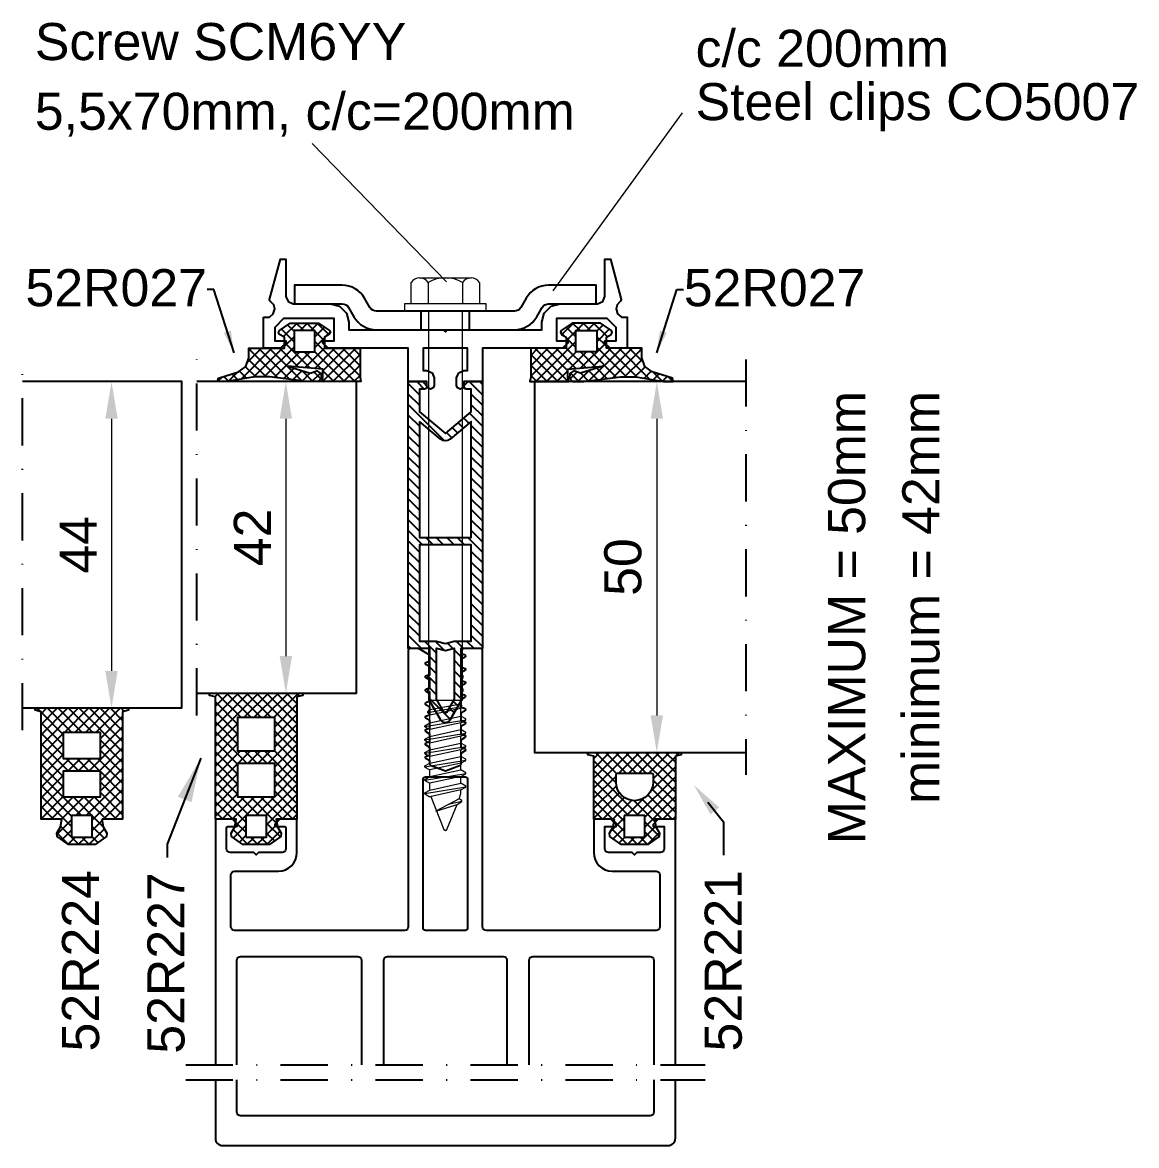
# Model space of a CAD drawing. Header units: millimetres. Extents: x 22319 to 27873, y 35287 to 39437.
# Drawn here: x 26859.7 to 27009.8, y 38653.1 to 38804.5 of the extents above; entities that cross this region are included whole.
import ezdxf

# ---------------------------------------------------------------- set-up
doc = ezdxf.new("R2010")
doc.units = ezdxf.units.MM
doc.header["$LTSCALE"] = 0.5
doc.linetypes.add('AM_DIN_F_W050', pattern=[6.25, 4.75, -1.5])
doc.linetypes.add('DASHDOT', pattern=[25.4, 12.7, -6.35, 0, -6.35])
for name, color, linetype in [('1', 1, 'Continuous'), ('6', 6, 'Continuous'), ('FYLLD', 6, 'Continuous'), ('LIST', 2, 'Continuous'), ('MATT', 1, 'Continuous')]:
    doc.layers.add(name, color=color, linetype=linetype)
for name, color, linetype, lineweight in [('AM_3', 6, 'AM_DIN_F_W050', 25), ('AM_5', 3, 'Continuous', 18), ('AM_6', 2, 'Continuous', 20), ('AM_7', 4, 'DASHDOT', 25), ('S_ACCESSORY', 7, 'Continuous', 9)]:
    doc.layers.add(name, color=color, linetype=linetype, lineweight=lineweight)
doc.styles.add('Border', font='ARIAL.TTF')
doc.styles.add('ROMANS', font='simplex.shx')
doc.styles.get("Standard").update_dxf_attribs({"font": 'ARIAL.TTF'})
doc.dimstyles.new('MASKIN_1-1', dxfattribs={"dimtxt": 2.5, "dimasz": 3, "dimexe": 1.5, "dimexo": 1.5, "dimgap": 1, "dimtad": 1, "dimrnd": 0.1, "dimzin": 12, "dimdsep": 46, "dimtxsty": 'ROMANS', "dimcen": -5, "dimclrd": 6, "dimclre": 6, "dimclrt": 256, "dimadec": 0, "dimazin": 0, "dimtfac": 1, "dimtmove": 2, "dimatfit": 3, "dimfxl": 0, "dimtolj": 1, "dimtzin": 12, "dimarcsym": 0})
doc.dimstyles.new('MASKIN_1-2', dxfattribs={"dimscale": 2, "dimtxt": 2.5, "dimasz": 3, "dimexe": 1.5, "dimexo": 1.5, "dimgap": 1, "dimtad": 1, "dimrnd": 0.1, "dimzin": 12, "dimdsep": 46, "dimtxsty": 'ROMANS', "dimcen": -5, "dimclrd": 6, "dimclre": 6, "dimclrt": 256, "dimadec": 0, "dimazin": 0, "dimtfac": 1, "dimtmove": 2, "dimatfit": 3, "dimfxl": 0, "dimtolj": 1, "dimtzin": 12, "dimarcsym": 0})
doc.dimstyles.new('SBS_DIN$0', dxfattribs={"dimscale": 2, "dimtxt": 2.5, "dimasz": 2.5, "dimexe": 1, "dimexo": 1, "dimgap": 1, "dimtad": 1, "dimrnd": 0.5, "dimdsep": 46, "dimtxsty": 'Standard', "dimcen": 0, "dimclrd": 256, "dimclre": 256, "dimclrt": 2, "dimadec": 0, "dimazin": 2, "dimtp": 0.1, "dimtm": 0.1, "dimtfac": 0.71, "dimtofl": 0, "dimtmove": 0, "dimatfit": 3, "dimfxl": 0, "dimlwd": -1, "dimlwe": -1, "dimarcsym": 0})

# ---------------------------------------------------------------- blocks, each defined once
blk = doc.blocks.new('*D336')
at = {"layer": 'AM_5'}
blk.add_line((26945.16189284248, 38751.10107471207), (26945.16189284248, 38711.10107471207), dxfattribs=at)
for points in [[(26944.32855950915, 38751.10107471207), (26945.99522617582, 38751.10107471207), (26945.16189284248, 38756.10107471207)], [(26944.32855950915, 38711.10107471207), (26945.99522617582, 38711.10107471207), (26945.16189284248, 38706.10107471207)]]:
    blk.add_solid(points, dxfattribs=at)
at = {"layer": 'Defpoints', "color": 0}
for p in [(26945.16189284248, 38756.10107471207), (26945.16189284248, 38706.10107471207), (26945.16189284248, 38706.10107471207)]:
    blk.add_point(p, dxfattribs=at)
at = {"layer": 'AM_5', "color": 2, "insert": (26940.60902790387, 38731.10107471208), "char_height": 5, "attachment_point": 5, "rotation": 90}
blk.add_mtext('50', dxfattribs=at)
blk = doc.blocks.new('*D337')
at = {"layer": 'AM_5'}
blk.add_line((26895.16189284248, 38751.10107471207), (26895.16189284248, 38719.10107471207), dxfattribs=at)
for points in [[(26894.32855950915, 38751.10107471207), (26895.99522617581, 38751.10107471207), (26895.16189284248, 38756.10107471207)], [(26894.32855950915, 38719.10107471207), (26895.99522617581, 38719.10107471207), (26895.16189284248, 38714.10107471207)]]:
    blk.add_solid(points, dxfattribs=at)
at = {"layer": 'Defpoints', "color": 0}
for p in [(26895.16189284248, 38756.10107471207), (26895.16189284248, 38714.10107471207), (26895.16189284248, 38714.10107471207)]:
    blk.add_point(p, dxfattribs=at)
at = {"layer": 'AM_5', "color": 2, "insert": (26890.65166091887, 38735.10107471208), "char_height": 5, "attachment_point": 5, "rotation": 90}
blk.add_mtext('42', dxfattribs=at)
blk = doc.blocks.new('*D338')
at = {"layer": 'AM_5'}
blk.add_line((26871.66189284248, 38751.10107471207), (26871.66189284248, 38717.10107471207), dxfattribs=at)
for points in [[(26870.82855950915, 38751.10107471207), (26872.49522617581, 38751.10107471207), (26871.66189284248, 38756.10107471207)], [(26870.82855950915, 38717.10107471207), (26872.49522617581, 38717.10107471207), (26871.66189284248, 38712.10107471207)]]:
    blk.add_solid(points, dxfattribs=at)
at = {"layer": 'Defpoints', "color": 0}
for p in [(26871.66189284248, 38756.10107471207), (26871.66189284248, 38712.10107471207), (26871.66189284248, 38712.10107471207)]:
    blk.add_point(p, dxfattribs=at)
at = {"layer": 'AM_5', "color": 2, "insert": (26867.16189284248, 38734.10107471208), "char_height": 5, "attachment_point": 5, "rotation": 90}
blk.add_mtext('44', dxfattribs=at)
blk = doc.blocks.new('SCM6YY')
for p, q in [((-3.881197846483701, 4.618802153519937), (-1, 4.618802153519937)), ((-1, 5.5), (-1, -5.5)), ((0, 5.5), (-1, 5.5)), ((0, -5.5), (0, 5.5)), ((-4.5, -3.464101615136315), (-4.5, 3.464101615136315)), ((-3.881197846483701, 2.309401076759968), (-1, 2.309401076759968)), ((0, 2.25), (52.5, 2.25)), ((52.5, 2.25), (52.5, -2.25)), ((52.92073225483546, 2.099999999998545), (52.5, 2.099999999998545)), ((53.18379555453794, 2.224722897306492), (52.92073225483546, 2.099999999998545)), ((53.70500000000175, -2.099999999998545), (52.92073225483546, 2.099999999998545)), ((53.33379555453575, 2.224722897306492), (53.18379555453794, 2.224722897306492)), ((53.33379555453575, 2.224722897306492), (54.16558188957424, -2.383293312748719)), ((53.58856937969176, 2.099999999998545), (53.33379555453575, 2.224722897306492)), ((54.61000000000058, 2.099999999998545), (53.58856937969176, 2.099999999998545)), ((53.58856937969176, 2.099999999998545), (54.48102257227947, -2.099999999998545)), ((54.9852776749758, 2.75), (54.61000000000058, 2.099999999998545)), ((55.51500000000306, -2.099999999998545), (54.61000000000058, 2.099999999998545)), ((55.13527767497362, 2.75), (54.9852776749758, 2.75)), ((55.13527767497362, 2.75), (56.04027767497246, -2.75)), ((55.51055534994885, 2.099999999998545), (55.13527767497362, 2.75)), ((55.51055534994885, 2.099999999998545), (56.41555534994768, -2.099999999998545)), ((56.42000000000189, 2.099999999998545), (55.51055534994885, 2.099999999998545)), ((56.79527767497348, 2.75), (56.42000000000189, 2.099999999998545)), ((57.32500000000073, -2.099999999998545), (56.42000000000189, 2.099999999998545)), ((56.94527767497493, 2.75), (56.79527767497348, 2.75)), ((57.32055534994652, 2.099999999998545), (56.94527767497493, 2.75)), ((56.94527767497493, 2.75), (57.85027767497377, -2.75)), ((57.32055534994652, 2.099999999998545), (58.22555534994899, -2.099999999998545)), ((58.22999999999956, 2.099999999998545), (57.32055534994652, 2.099999999998545)), ((58.60527767497479, 2.75), (58.22999999999956, 2.099999999998545)), ((59.13500000000204, -2.099999999998545), (58.22999999999956, 2.099999999998545)), ((58.75527767497624, 2.75), (58.60527767497479, 2.75)), ((58.75527767497624, 2.75), (59.66027767497508, -2.75)), ((59.13055534994783, 2.099999999998545), (58.75527767497624, 2.75)), ((59.13055534994783, 2.099999999998545), (60.03555534994666, -2.099999999998545)), ((60.04000000000087, 2.099999999998545), (59.13055534994783, 2.099999999998545)), ((60.41527767497246, 2.75), (60.04000000000087, 2.099999999998545)), ((60.94500000000335, -2.099999999998545), (60.04000000000087, 2.099999999998545)), ((60.56527767497391, 2.75), (60.41527767497246, 2.75)), ((60.56527767497391, 2.75), (61.47027767497275, -2.75)), ((60.94055534994914, 2.099999999998545), (60.56527767497391, 2.75)), ((60.94055534994914, 2.099999999998545), (61.84555534994797, -2.099999999998545)), ((61.85000000000218, 2.099999999998545), (60.94055534994914, 2.099999999998545)), ((62.22527767497377, 2.75), (61.85000000000218, 2.099999999998545)), ((62.75500000000102, -2.099999999998545), (61.85000000000218, 2.099999999998545)), ((62.37527767497522, 2.75), (62.22527767497377, 2.75)), ((62.37527767497522, 2.75), (63.28027767497406, -2.75)), ((62.75055534994681, 2.099999999998545), (62.37527767497522, 2.75)), ((62.75055534994681, 2.099999999998545), (63.65555534994564, -2.099999999998545)), ((63.65999999999985, 2.099999999998545), (62.75055534994681, 2.099999999998545)), ((64.03527767497508, 2.75), (63.65999999999985, 2.099999999998545)), ((64.56500000000233, -2.099999999998545), (63.65999999999985, 2.099999999998545)), ((64.18527767497653, 2.75), (64.03527767497508, 2.75)), ((64.18527767497653, 2.75), (65.09027767497537, -2.75)), ((64.56055534994812, 2.099999999998545), (64.18527767497653, 2.75)), ((64.56055534994812, 2.099999999998545), (65.46555534994695, -2.099999999998545)), ((65.01527767497464, 2.099999999998545), (64.56055534994812, 2.099999999998545)), ((65.753568144366, 1.844405467178149), (65.02259639479962, 2.099995043077797)), ((65.97758199201417, 2.232421289227204), (65.753568144366, 1.844405467178149)), ((65.753568144366, 1.844405467178149), (67.40786726290753, -1.265970484004356)), ((66.12757615432201, 2.232421289227204), (65.97758199201417, 2.232421289227204)), ((66.50285718506711, 1.582391203970474), (66.12757615432201, 2.232421289227204)), ((66.12757615432201, 2.232421289227204), (66.53121655924406, 0.382285509716894)), ((69.8660131288998, 0.1887989528404432), (66.50285718506711, 1.582391203970474)), ((67.40786726290753, -1.265970484004356), (66.50285718506711, 1.582391203970474)), ((70, 0), (69.8660131288998, 0.1887989528404432)), ((69.8660131288998, -0.1887989528404432), (70, 0)), ((65.43576216527799, -1.961733286618255), (69.8660131288998, -0.1887989528404432)), ((-3.881197846483701, -2.309401076759968), (-1, -2.309401076759968)), ((52.5, -2.25), (0, -2.25)), ((53.70500000000175, -2.099999999998545), (52.5, -2.099999999998545)), ((54.01558188957642, -2.383293312748719), (53.70500000000175, -2.099999999998545)), ((54.16558188957424, -2.383293312748719), (54.01558188957642, -2.383293312748719)), ((54.16558188957424, -2.383293312748719), (54.48102257227947, -2.099999999998545)), ((55.51500000000306, -2.099999999998545), (54.48102257227947, -2.099999999998545)), ((55.89027767497464, -2.75), (55.51500000000306, -2.099999999998545)), ((56.04027767497246, -2.75), (55.89027767497464, -2.75)), ((56.04027767497246, -2.75), (56.41555534994768, -2.099999999998545)), ((57.32500000000073, -2.099999999998545), (56.41555534994768, -2.099999999998545)), ((57.70027767497595, -2.75), (57.32500000000073, -2.099999999998545)), ((57.85027767497377, -2.75), (57.70027767497595, -2.75)), ((57.85027767497377, -2.75), (58.22555534994899, -2.099999999998545)), ((59.13500000000204, -2.099999999998545), (58.22555534994899, -2.099999999998545)), ((59.51027767497362, -2.75), (59.13500000000204, -2.099999999998545)), ((59.66027767497508, -2.75), (59.51027767497362, -2.75)), ((59.66027767497508, -2.75), (60.03555534994666, -2.099999999998545)), ((60.94500000000335, -2.099999999998545), (60.03555534994666, -2.099999999998545)), ((61.32027767497493, -2.75), (60.94500000000335, -2.099999999998545)), ((61.47027767497275, -2.75), (61.32027767497493, -2.75)), ((61.47027767497275, -2.75), (61.84555534994797, -2.099999999998545)), ((62.75500000000102, -2.099999999998545), (61.84555534994797, -2.099999999998545)), ((63.13027767497624, -2.75), (62.75500000000102, -2.099999999998545)), ((63.28027767497406, -2.75), (63.13027767497624, -2.75)), ((63.28027767497406, -2.75), (63.65555534994564, -2.099999999998545)), ((64.56500000000233, -2.099999999998545), (63.65555534994564, -2.099999999998545)), ((64.94027767497391, -2.75), (64.56500000000233, -2.099999999998545)), ((65.09027767497537, -2.75), (64.94027767497391, -2.75)), ((65.09027767497537, -2.75), (65.46555534994695, -2.099999999998545)), ((-1, -4.618802153512661), (-3.881197846483701, -4.618802153512661)), ((-1, -5.5), (0, -5.5))]:
    blk.add_line(p, q)
for centre, radius, start, end in [((-3.113248654051858, 3.464101615136315), 1.386751345948164, 123.6264291359792, 236.3735708640208), ((0.1188021535162989, 0), 4.618802153516999, 150.0000000000418, 209.9999999999582), ((-3.113248654051858, -3.464101615136315), 1.386751345948235, 123.6264291359792, 236.3735708640208)]:
    blk.add_arc(centre, radius, start, end)

msp = doc.modelspace()

# ---------------------------------------------------------------- hatches: boundary and pattern name
at = {"layer": 'FYLLD'}
h = msp.add_hatch(dxfattribs=at)
h.set_pattern_fill('USER', color=256, angle=45, pattern_type=0)
h.set_pattern_definition([(315, (26601.76189284248, 38839.60107471207), (-0.7071067811865475, -0.7071067811865476), []), (225, (26601.76189284248, 38839.60107471207), (-0.7071067811865472, 0.7071067811865478), [])])
edge = h.paths.add_edge_path()
edge.add_line((26888.78264384248, 38757.42504871207), (26889.78076684248, 38758.15186371208))
edge.add_line((26886.06998184248, 38756.59040871207), (26888.78264384249, 38757.42504871207))
edge.add_line((26885.94565284248, 38756.10107471207), (26886.06998184248, 38756.59040871207))
edge.add_line((26887.25627584248, 38756.10107471207), (26885.94565284248, 38756.10107471207))
edge.add_line((26890.99053684248, 38756.73181971208), (26887.25627584248, 38756.10107471207))
edge.add_line((26892.99053684248, 38756.73181971208), (26890.99053684248, 38756.73181971208))
edge.add_line((26897.99641884248, 38756.10107471207), (26892.99053684248, 38756.73181971208))
edge.add_line((26899.51173084248, 38756.10106671207), (26897.99641884248, 38756.10107471207))
edge.add_line((26899.94707984248, 38756.56820671207), (26899.51173084248, 38756.10106671207))
edge.add_line((26899.86475084248, 38757.20143171208), (26899.94707984248, 38756.56820671208))
edge.add_line((26899.32443684248, 38757.54172571207), (26899.86475084248, 38757.20143171207))
edge.add_line((26898.45892084248, 38757.26514471207), (26899.32443684249, 38757.54172571207))
edge.add_line((26895.39788584248, 38758.17814671207), (26898.45892084248, 38757.26514471207))
edge.add_line((26900.16189284248, 38757.80107171208), (26895.39788584248, 38758.17814671207))
edge.add_line((26900.16189284248, 38756.70107271207), (26900.16189284248, 38757.80107171207))
edge.add_line((26900.03828884248, 38756.10107471207), (26900.16189284248, 38756.70107271208))
edge.add_line((26905.28550484248, 38756.10107471207), (26900.03828884248, 38756.10107471207))
edge.add_line((26905.16189284248, 38756.70107271207), (26905.28550484248, 38756.10107471207))
edge.add_line((26905.16189284248, 38760.60107471207), (26905.16189284248, 38756.70107271208))
edge.add_line((26900.36189784248, 38760.60107471207), (26905.16189284248, 38760.60107471207))
edge.add_line((26900.36189784248, 38762.10107471207), (26900.36189784248, 38760.60107471207))
edge.add_line((26901.01189884248, 38762.47634971207), (26900.36189784248, 38762.10107471207))
edge.add_line((26901.16161084248, 38762.72307671207), (26901.01189884248, 38762.47634971207))
edge.add_line((26901.03397084248, 38762.98190371208), (26901.16161084248, 38762.72307671208))
edge.add_line((26899.57844284248, 38764.00107571208), (26901.03397084248, 38762.98190371208))
edge.add_line((26895.74535084248, 38764.00107571208), (26899.57844284248, 38764.00107571208))
edge.add_line((26894.28982284248, 38762.98190371208), (26895.74535084248, 38764.00107571208))
edge.add_line((26894.16218284248, 38762.72307671207), (26894.28982284248, 38762.98190371208))
edge.add_line((26894.31189484248, 38762.47634971207), (26894.16218284248, 38762.72307671208))
edge.add_line((26894.96189584248, 38762.10107471207), (26894.31189484249, 38762.47634971207))
edge.add_line((26894.96189584248, 38760.60107471207), (26894.96189584248, 38762.10107471207))
edge.add_line((26890.16189284248, 38760.60107471207), (26894.96189584248, 38760.60107471207))
edge.add_line((26890.16189284248, 38759.32627871208), (26890.16189284248, 38760.60107471207))
edge.add_line((26889.78076684248, 38758.15186371208), (26890.16189284248, 38759.32627871208))
edge = h.paths.add_edge_path(flags=16)
edge.add_line((26899.06189484248, 38763.00107571208), (26896.26189884248, 38763.00107571208))
edge.add_line((26899.06189484248, 38760.10107471207), (26899.06189484248, 38763.00107571208))
edge.add_line((26896.26189884248, 38760.10107471207), (26899.06189484249, 38760.10107471207))
edge.add_line((26896.26189884248, 38763.00107571208), (26896.26189884248, 38760.10107471207))
h = msp.add_hatch(dxfattribs=at)
h.set_pattern_fill('USER', color=256, angle=45, pattern_type=0)
h.set_pattern_definition([(225, (27231.56189284248, 38839.60107471207), (0.7071067811865475, -0.7071067811865476), []), (315.0000000000001, (27231.56189284248, 38839.60107471207), (0.7071067811865472, 0.7071067811865478), [])])
edge = h.paths.add_edge_path()
edge.add_line((26944.54114184248, 38757.42504871207), (26943.54301884248, 38758.15186371208))
edge.add_line((26947.25380384248, 38756.59040871207), (26944.54114184248, 38757.42504871207))
edge.add_line((26947.37813284248, 38756.10107471207), (26947.25380384249, 38756.59040871207))
edge.add_line((26946.06750984248, 38756.10107471207), (26947.37813284248, 38756.10107471207))
edge.add_line((26942.33324884248, 38756.73181971208), (26946.06750984248, 38756.10107471207))
edge.add_line((26940.33324884249, 38756.73181971208), (26942.33324884249, 38756.73181971208))
edge.add_line((26935.32736684248, 38756.10107471207), (26940.33324884249, 38756.73181971208))
edge.add_line((26933.81205484248, 38756.10106671207), (26935.32736684248, 38756.10107471207))
edge.add_line((26933.37670584249, 38756.56820671207), (26933.81205484248, 38756.10106671207))
edge.add_line((26933.45903484248, 38757.20143171208), (26933.37670584248, 38756.56820671208))
edge.add_line((26933.99934884248, 38757.54172571207), (26933.45903484248, 38757.20143171207))
edge.add_line((26934.86486484248, 38757.26514471207), (26933.99934884248, 38757.54172571207))
edge.add_line((26937.92589984248, 38758.17814671207), (26934.86486484249, 38757.26514471207))
edge.add_line((26933.16189284248, 38757.80107171208), (26937.92589984248, 38758.17814671207))
edge.add_line((26933.16189284248, 38756.70107271207), (26933.16189284248, 38757.80107171207))
edge.add_line((26933.28549684248, 38756.10107471207), (26933.16189284248, 38756.70107271208))
edge.add_line((26928.03828084248, 38756.10107471207), (26933.28549684248, 38756.10107471207))
edge.add_line((26928.16189284248, 38756.70107271207), (26928.03828084248, 38756.10107471207))
edge.add_line((26928.16189284248, 38760.60107471207), (26928.16189284248, 38756.70107271208))
edge.add_line((26932.96188784248, 38760.60107471207), (26928.16189284248, 38760.60107471207))
edge.add_line((26932.96188784248, 38762.10107471207), (26932.96188784248, 38760.60107471207))
edge.add_line((26932.31188684248, 38762.47634971207), (26932.96188784248, 38762.10107471207))
edge.add_line((26932.16217484248, 38762.72307671207), (26932.31188684248, 38762.47634971207))
edge.add_line((26932.28981484248, 38762.98190371208), (26932.16217484248, 38762.72307671208))
edge.add_line((26933.74534284249, 38764.00107571208), (26932.28981484249, 38762.98190371208))
edge.add_line((26937.57843484248, 38764.00107571208), (26933.74534284248, 38764.00107571208))
edge.add_line((26939.03396284248, 38762.98190371208), (26937.57843484249, 38764.00107571208))
edge.add_line((26939.16160284248, 38762.72307671207), (26939.03396284248, 38762.98190371208))
edge.add_line((26939.01189084248, 38762.47634971207), (26939.16160284248, 38762.72307671208))
edge.add_line((26938.36188984248, 38762.10107471207), (26939.01189084248, 38762.47634971207))
edge.add_line((26938.36188984248, 38760.60107471207), (26938.36188984248, 38762.10107471207))
edge.add_line((26943.16189284248, 38760.60107471207), (26938.36188984248, 38760.60107471207))
edge.add_line((26943.16189284248, 38759.32627871208), (26943.16189284248, 38760.60107471207))
edge.add_line((26943.54301884248, 38758.15186371208), (26943.16189284248, 38759.32627871208))
edge = h.paths.add_edge_path(flags=16)
edge.add_line((26934.26189084248, 38763.00107571208), (26937.06188684249, 38763.00107571208))
edge.add_line((26934.26189084248, 38760.10107471207), (26934.26189084248, 38763.00107571208))
edge.add_line((26937.06188684248, 38760.10107471207), (26934.26189084248, 38760.10107471207))
edge.add_line((26937.06188684248, 38763.00107571208), (26937.06188684248, 38760.10107471207))
h = msp.add_hatch(dxfattribs=at)
h.set_pattern_fill('USER', color=256, angle=315, pattern_type=0)
h.set_pattern_definition([(315, (27020.16190784248, 38957.04887565937), (0.7071067811865477, 0.7071067811865474), [])])
edge = h.paths.add_edge_path()
edge.add_line((26911.66189284248, 38720.10107471207), (26911.66189284248, 38756.10107471207))
edge.add_line((26913.68615691119, 38756.10107471207), (26911.66189284248, 38756.10107471207))
edge.add_line((26914.07402487683, 38755.61320674643), (26913.68615691119, 38756.10107471207))
edge.add_arc((26913.86189284248, 38755.40107471208), 0.299999999999852, 356.1479536458707, 405.0000000000269)
edge.add_arc((26913.86189284248, 38755.40107471208), 0.3000000000002103, 270, 356.1479536458707)
edge.add_line((26913.86189284248, 38755.10107471207), (26913.16189284248, 38755.10107471207))
edge.add_line((26913.16189284248, 38752.03792342119), (26913.16189284248, 38755.10107471207))
edge.add_line((26916.66189284248, 38749.10107471207), (26913.16189284248, 38752.03792342119))
edge.add_line((26920.16189284248, 38752.03792342119), (26916.66189284248, 38749.10107471207))
edge.add_line((26920.16189284248, 38752.03792342119), (26920.16189284248, 38755.10107471207))
edge.add_line((26920.16189284248, 38755.10107471207), (26919.46189284248, 38755.10107471207))
edge.add_arc((26919.46189284248, 38755.40107471208), 0.3000000000001115, 176.7188512476295, 270)
edge.add_arc((26919.46189284248, 38755.40107471208), 0.2999999999996427, 134.9999999999789, 176.7188512476295)
edge.add_line((26919.73762877377, 38756.10107471207), (26919.24976080812, 38755.61320674644))
edge.add_line((26921.66189284248, 38756.10107471207), (26919.73762877377, 38756.10107471207))
edge.add_line((26921.66189284248, 38720.10107471207), (26921.66189284248, 38756.10107471207))
edge.add_line((26921.66189284248, 38720.10107471207), (26918.76189284248, 38720.10107471207))
edge.add_line((26918.76189284248, 38716.55107471207), (26918.76189284248, 38720.10107471207))
edge.add_line((26918.76189284248, 38716.55107471207), (26918.96189284248, 38716.49748487359))
edge.add_line((26918.96189284248, 38716.10466455056), (26918.96189284248, 38716.49748487359))
edge.add_line((26918.96189284248, 38716.10466455056), (26918.76189284248, 38716.05107471207))
edge.add_line((26918.76189284248, 38716.05107471207), (26918.76189284248, 38714.75107471207))
edge.add_line((26918.76189284248, 38714.75107471207), (26918.96189284248, 38714.69748487358))
edge.add_line((26918.96189284248, 38714.30466455056), (26918.96189284248, 38714.69748487358))
edge.add_line((26918.96189284248, 38714.30466455056), (26918.76189284248, 38714.25107471207))
edge.add_line((26918.76189284248, 38714.25107471207), (26918.76189284248, 38713.03833324184))
edge.add_line((26918.76189284248, 38713.03833324184), (26917.26811062513, 38710.45102654595))
edge.add_arc((26916.66189284248, 38710.80102654595), 0.700000000000017, 270, 330.0000000000188)
edge.add_arc((26916.66189284248, 38710.80102654595), 0.7000000000000639, 209.9999999999991, 270)
edge.add_line((26916.05567505983, 38710.45102654595), (26914.56189284248, 38713.03833324185))
edge.add_line((26914.56189284248, 38714.25107471207), (26914.56189284248, 38713.03833324184))
edge.add_line((26914.56189284248, 38714.25107471207), (26914.36189284248, 38714.30466455055))
edge.add_line((26914.36189284248, 38714.69748487358), (26914.36189284248, 38714.30466455055))
edge.add_line((26914.36189284248, 38714.69748487358), (26914.56189284248, 38714.75107471207))
edge.add_line((26914.56189284248, 38714.75107471207), (26914.56189284248, 38716.05107471207))
edge.add_line((26914.36189284248, 38716.10466455056), (26914.56189284248, 38716.05107471207))
edge.add_line((26914.36189284248, 38716.49748487359), (26914.36189284248, 38716.10466455056))
edge.add_line((26914.36189284248, 38716.49748487359), (26914.56189284248, 38716.55107471207))
edge.add_line((26914.56189284248, 38716.55107471207), (26914.56189284248, 38720.10107471207))
edge.add_line((26911.66189284248, 38720.10107471207), (26914.56189284248, 38720.10107471207))
edge = h.paths.add_edge_path(flags=16)
edge.add_line((26916.48868776172, 38711.50102654595), (26915.46189284248, 38713.27948751503))
edge.add_line((26915.46189284248, 38713.27948751503), (26915.46189284248, 38720.1693261497))
edge.add_line((26916.66189284248, 38719.84778711879), (26915.46189284248, 38720.1693261497))
edge.add_line((26917.86189284248, 38720.16932614971), (26916.66189284248, 38719.84778711879))
edge.add_line((26917.86189284248, 38713.27948751503), (26917.86189284248, 38720.1693261497))
edge.add_line((26917.86189284248, 38713.27948751503), (26916.83509792324, 38711.50102654594))
edge.add_arc((26916.66189284248, 38711.60102654595), 0.2000000000000702, 209.9999999999865, 329.9999999999931)
edge.add_line((26916.01910523279, 38748.33503026895), (26913.16189284248, 38750.73251613186))
edge.add_line((26913.16189284248, 38735.10107471207), (26913.16189284248, 38750.73251613186))
edge.add_line((26913.16189284248, 38735.10107471207), (26920.16189284248, 38735.10107471207))
edge.add_line((26920.16189284248, 38735.10107471207), (26920.16189284248, 38750.73251613186))
edge.add_line((26920.16189284248, 38750.73251613186), (26917.30468045217, 38748.33503026895))
edge.add_arc((26916.66189284248, 38749.10107471207), 0.9999999999997802, 229.9999999999992, 310.0000000000022)
edge.add_line((26917.86189284248, 38721.10107471207), (26916.66189284248, 38720.77953568115))
edge.add_line((26917.86189284248, 38721.10107471207), (26920.16189284248, 38721.10107471207))
edge.add_line((26920.16189284248, 38721.10107471207), (26920.16189284248, 38734.10107471207))
edge.add_line((26913.16189284248, 38734.10107471207), (26920.16189284248, 38734.10107471207))
edge.add_line((26913.16189284248, 38721.10107471207), (26913.16189284248, 38734.10107471207))
edge.add_line((26915.46189284248, 38721.10107471207), (26913.16189284248, 38721.10107471207))
edge.add_line((26916.66189284248, 38720.77953568115), (26915.46189284248, 38721.10107471207))
h = msp.add_hatch(dxfattribs=at)
h.set_pattern_fill('NET,_O', color=256, scale=0.3, angle=45)
h.set_pattern_definition([(315, (-397.6423683884204, 62737.73128326301), (-0.6735192090801864, -0.6735192090801865), []), (225, (-397.6423683884204, 62737.73128326301), (-0.6735192090801865, 0.6735192090801864), [])])
h.paths.add_polyline_path([(26889.76189084248, 38694.70107471207), (26892.56189484248, 38694.70107471207), (26892.56189484248, 38697.60107471207), (26889.76189084248, 38697.60107471207)], flags=16)
h.paths.add_polyline_path([(26893.66189284248, 38700.10107471207), (26893.66189284248, 38704.60107471207), (26888.66189284248, 38704.60107471207), (26888.66189284248, 38700.10107471207)], flags=16)
h.paths.add_polyline_path([(26893.66189284248, 38706.30107471207), (26893.66189284248, 38710.80107471207), (26888.66189284248, 38710.80107471207), (26888.66189284248, 38706.30107471207)], flags=16)
h.paths.add_polyline_path([(26896.66189284248, 38713.58671571207), (26896.66189284248, 38697.10107471207), (26893.86189384248, 38697.10107471207), (26894.03742284248, 38696.09293271207), (26894.54335484248, 38695.20344171207), (26894.48396584248, 38694.76684171207), (26892.96189184248, 38693.70107471207), (26889.36189384248, 38693.70107471207), (26887.83981984248, 38694.76684171207), (26887.78043084248, 38695.20344171207), (26888.28636284248, 38696.09293271207), (26888.46189184248, 38697.10107471207), (26885.66189284248, 38697.10107471207), (26885.66189284248, 38713.58671571207), (26884.86189384248, 38713.80107471207), (26884.86189384248, 38714.10107471207), (26897.46189184248, 38714.10107471207), (26897.46189184248, 38713.80107471207)])
h = msp.add_hatch(dxfattribs=at)
h.set_pattern_fill('USER', color=256, angle=45, pattern_type=0)
h.set_pattern_definition([(315, (26373.66189284248, 38819.60107471207), (-0.7071067811865475, -0.7071067811865476), []), (225, (26373.66189284248, 38819.60107471207), (-0.7071067811865472, 0.7071067811865478), [])])
edge = h.paths.add_edge_path()
edge.add_line((26873.16189284248, 38711.58671571207), (26873.16189284248, 38697.10107471207))
edge.add_line((26873.96189584248, 38711.80107571207), (26873.16189284248, 38711.58671571207))
edge.add_line((26873.96189584248, 38712.10107471207), (26873.96189584248, 38711.80107571208))
edge.add_line((26861.36188984248, 38712.10107471207), (26873.96189584248, 38712.10107471207))
edge.add_line((26861.36188984248, 38711.80107571207), (26861.36188984248, 38712.10107471207))
edge.add_line((26862.16189284248, 38711.58671571207), (26861.36188984248, 38711.80107571206))
edge.add_line((26862.16189284248, 38697.10107471207), (26862.16189284248, 38711.58671571207))
edge.add_line((26864.96189584248, 38697.10107471207), (26862.16189284248, 38697.10107471207))
edge.add_line((26864.78635884248, 38696.09293271207), (26864.96189584248, 38697.10107471207))
edge.add_line((26864.28043084248, 38695.20344171207), (26864.78635884248, 38696.09293271208))
edge.add_line((26864.33981784248, 38694.76684171207), (26864.28043084248, 38695.20344171207))
edge.add_line((26865.86188984248, 38693.70107471207), (26864.33981784248, 38694.76684171207))
edge.add_line((26869.46189584248, 38693.70107471207), (26865.86188984248, 38693.70107471207))
edge.add_line((26870.98396784248, 38694.76684171207), (26869.46189584248, 38693.70107471207))
edge.add_line((26871.04335484248, 38695.20344171207), (26870.98396784248, 38694.76684171207))
edge.add_line((26870.53742684248, 38696.09293271207), (26871.04335484248, 38695.20344171207))
edge.add_line((26870.36188984248, 38697.10107471207), (26870.53742684248, 38696.09293271208))
edge.add_line((26873.16189284248, 38697.10107471207), (26870.36188984248, 38697.10107471207))
edge = h.paths.add_edge_path(flags=16)
edge.add_line((26869.06189484248, 38697.60107471207), (26866.26189084248, 38697.60107471207))
edge.add_line((26869.06189484248, 38694.70107471207), (26869.06189484248, 38697.60107471207))
edge.add_line((26866.26189084248, 38694.70107471207), (26869.06189484248, 38694.70107471207))
edge.add_line((26866.26189084248, 38697.60107471207), (26866.26189084248, 38694.70107471207))
edge.add_line((26870.16189284248, 38703.60107471207), (26865.16189284248, 38703.60107471207))
edge.add_line((26870.16189284248, 38700.10107471207), (26870.16189284248, 38703.60107471207))
edge.add_line((26865.16189284248, 38700.10107471207), (26870.16189284248, 38700.10107471207))
edge.add_line((26865.16189284248, 38703.60107471207), (26865.16189284248, 38700.10107471207))
edge.add_line((26870.16189284248, 38708.80107471207), (26865.16189284248, 38708.80107471207))
edge.add_line((26870.16189284248, 38705.30107471207), (26870.16189284248, 38708.80107471207))
edge.add_line((26865.16189284248, 38705.30107471207), (26870.16189284248, 38705.30107471207))
edge.add_line((26865.16189284248, 38708.80107471207), (26865.16189284248, 38705.30107471207))
h = msp.add_hatch(dxfattribs=at)
h.set_pattern_fill('NET,_O', color=256, scale=0.3, angle=135)
h.set_pattern_definition([(225, (-353.8198251365211, 62774.70687441359), (-0.6735192090801865, 0.6735192090801864), []), (135, (-353.8198251365211, 62774.70687441359), (0.6735192090801864, 0.6735192090801865), [])])
edge = h.paths.add_edge_path(flags=16)
edge.add_line((26939.86189284248, 38703.30107471207), (26944.46189284248, 38703.30107471207))
edge.add_arc((26944.46189284249, 38703.10107471207), 0.1999999999970896, -1.042224084812915e-09, 90.00000000104222, ccw=False)
edge.add_line((26944.66189284248, 38703.10107471207), (26944.66189284248, 38702.10107471207))
edge.add_arc((26942.16189284248, 38702.10107471207), 2.5, 270, 360, ccw=False)
edge.add_arc((26942.16189284248, 38702.10107471207), 2.5, 180, 270, ccw=False)
edge.add_line((26939.66189284248, 38702.10107471207), (26939.66189284248, 38703.10107471207))
edge.add_arc((26939.86189284248, 38703.10107471207), 0.1999999999970896, 89.99999999895778, 180.0000000010422, ccw=False)
h.paths.add_polyline_path([(26940.76189284248, 38697.60107471207), (26940.76189284248, 38694.70107471207), (26943.56189284248, 38694.70107471207), (26943.56189284248, 38697.60107471207)], flags=16)
h.paths.add_polyline_path([(26939.46189184248, 38697.10107471207), (26936.66189284248, 38697.10107471207), (26936.66189284248, 38705.58671571207), (26935.86189384248, 38705.80107471207), (26935.86189384248, 38706.10107471207), (26948.46189184248, 38706.10107471207), (26948.46189184248, 38705.80107471207), (26947.66189284248, 38705.58671571207), (26947.66189284248, 38697.10107471207), (26944.86189384248, 38697.10107471207), (26945.03742284248, 38696.09293271207), (26945.54335484248, 38695.20344171207), (26945.48396584248, 38694.76684171207), (26943.96189184248, 38693.70107471207), (26940.36189384248, 38693.70107471207), (26938.83981984248, 38694.76684171207), (26938.78043084248, 38695.20344171207), (26939.28636284248, 38696.09293271207)])

# ---------------------------------------------------------------- linework, layer by layer
at = {"color": 2, "linetype": 'Continuous'}
msp.add_lwpolyline([(26939.86189284248, 38703.30107471207), (26944.46189284248, 38703.30107471207, -0.414213562373095), (26944.66189284248, 38703.10107471207), (26944.66189284248, 38702.10107471207, -0.414213562373095), (26942.16189284248, 38699.60107471207, -0.414213562373095), (26939.66189284248, 38702.10107471207), (26939.66189284248, 38703.10107471207, -0.414213562373095)], format="xyb", close=True, dxfattribs=at)
at = {"layer": '1'}
msp.add_lwpolyline([(26902.74570921333, 38769.10107471207), (26896.32305948251, 38769.10107471207), (26896.32305948251, 38766.60107471207), (26902.74570921333, 38766.60107471207, -0.2679491924311014), (26903.61173461711, 38766.10107471207), (26904.3334224536, 38764.85107471207, 0.2679491924310667), (26907.36451136685, 38763.10107471207), (26925.95928631812, 38763.10107471207, 0.2679491924312761), (26928.99037523137, 38764.85107471207), (26929.71206306785, 38766.10107471207, -0.2679491924313022), (26930.57808847164, 38766.60107471207), (26937.00073820245, 38766.60107471207), (26937.00073820245, 38769.10107471207), (26930.57808847164, 38769.10107471207, 0.2679491924312011), (26927.5469995584, 38767.35107471207), (26926.82531172191, 38766.10107471207, -0.2679491924312979), (26925.95928631812, 38765.60107471207), (26907.36451136685, 38765.60107471207, -0.2679491924310957), (26906.49848596306, 38766.10107471207), (26905.77679812657, 38767.35107471207, 0.2679491924309667)], format="xyb", close=True, dxfattribs=at)
at = {"layer": '1', "color": 2, "linetype": 'Continuous'}
for points in [[(26893.66189284248, 38706.30107471207), (26893.66189284248, 38710.80107471207), (26888.66189284248, 38710.80107471207), (26888.66189284248, 38706.30107471207)], [(26893.66189284248, 38700.10107471207), (26893.66189284248, 38704.60107471207), (26888.66189284248, 38704.60107471207), (26888.66189284248, 38700.10107471207)]]:
    msp.add_lwpolyline(points, close=True, dxfattribs=at)
at = {"layer": '6'}
msp.add_lwpolyline([(26892.16188884248, 38764.80105671207), (26892.94147184248, 38764.80105671207), (26893.46575684248, 38765.24359171207), (26893.66188884248, 38765.90106271207), (26893.52630284248, 38766.45516971208), (26893.15018184248, 38766.88403371207), (26893.04717384248, 38766.95617771207), (26892.96188784248, 38767.11999571207), (26892.96870484248, 38767.17175371207), (26894.42347784248, 38772.60107471207), (26895.16188884248, 38772.60107471207), (26895.16188884248, 38767.60107471207), (26895.45478184248, 38766.89398271208), (26896.16188884248, 38766.60107471207), (26901.16189284248, 38766.60107471207), (26902.41189284248, 38766.26614471208), (26903.32695484248, 38765.35107471207), (26903.66189284248, 38764.10107471207), (26903.66189284248, 38763.10107471207), (26916.36188984248, 38763.10107471207), (26916.66189284248, 38762.80105671207), (26916.96188784248, 38763.10107471207), (26929.66189284248, 38763.10107471207), (26929.66189284248, 38764.10107471207), (26929.99683084248, 38765.35107471207), (26930.91189284248, 38766.26614471208), (26932.16189284248, 38766.60107471207), (26937.16189284248, 38766.60107471207), (26937.86900084248, 38766.89398271208), (26938.16189284248, 38767.60107471207), (26938.16189284248, 38772.60107471207), (26938.90030384248, 38772.60107471207), (26940.35507684248, 38767.17178371207), (26940.36188984248, 38767.11999571207), (26940.27660884248, 38766.95617771207), (26940.17359584248, 38766.88406471207), (26939.79747484248, 38766.45516971208), (26939.66189284248, 38765.90106271207), (26939.85802184248, 38765.24359171207), (26940.38230584248, 38764.80105671207), (26941.16189284248, 38764.80105671207), (26941.16189284248, 38760.60107471207), (26938.86188984248, 38760.60107471207), (26938.16189284248, 38761.30105671207), (26938.16189284248, 38761.60107471207), (26939.66189284248, 38761.60107471207), (26939.66189284248, 38763.40106271207), (26938.46188784248, 38764.60107471207), (26931.66189284248, 38764.60107471207), (26931.66189284248, 38761.60107471207), (26933.16189284248, 38761.60107471207), (26933.16189284248, 38761.30105671207), (26932.46188784248, 38760.60107471207), (26921.66189284248, 38760.60107471207), (26921.66189284248, 38756.10107471207), (26919.16189284248, 38756.10107471207), (26919.16189284248, 38755.60107471207), (26919.01544684248, 38755.24752871208), (26918.66189284248, 38755.10107471207), (26918.30833884248, 38755.24752871208), (26918.16189284248, 38755.60107471207), (26918.16189284248, 38756.60107471207), (26918.45478484248, 38757.30816671207), (26919.16189284248, 38757.60107471207), (26919.66189284248, 38757.60107471207), (26919.66189284248, 38760.60107471207), (26913.66189284248, 38760.60107471207), (26913.66189284248, 38757.60107471207), (26914.16189284248, 38757.60107471207), (26914.86900084248, 38757.30816671207), (26915.16189284248, 38756.60107471207), (26915.16189284248, 38755.60107471207), (26915.01544684248, 38755.24752871208), (26914.66189284248, 38755.10107471207), (26914.30833884248, 38755.24752871208), (26914.16189284248, 38755.60107471207), (26914.16189284248, 38756.10107471207), (26911.66189284248, 38756.10107471207), (26911.66189284248, 38760.60107471207), (26900.86188984248, 38760.60107471207), (26900.16189284248, 38761.30105671207), (26900.16189284248, 38761.60107471207), (26901.66189284248, 38761.60107471207), (26901.66189284248, 38764.60107471207), (26894.86188984248, 38764.60107471207), (26893.66188884248, 38763.40106271207), (26893.66188884248, 38761.60107471207), (26895.16188884248, 38761.60107471207), (26895.16188884248, 38761.30105671207), (26894.46188784248, 38760.60107471207), (26892.16188884248, 38760.60107471207)], close=True, dxfattribs=at)
for points in [[(26859.66189284248, 38712.10107471207), (26881.16189984248, 38712.10107471207), (26881.16189984248, 38756.10107471207), (26859.66189284248, 38756.10107471207)], [(26883.16189284248, 38714.10107471207), (26904.66189984248, 38714.10107471207), (26904.66189984248, 38756.10107471207), (26883.16189284248, 38756.10107471207)], [(26957.16189284248, 38756.10107471207), (26928.66189284248, 38756.10107471207), (26928.66189284248, 38706.10107471207), (26957.16189284248, 38706.10107471207)]]:
    msp.add_lwpolyline(points, dxfattribs=at)
for points in [[(26947.66189284248, 38663.96048900333), (26947.66189284248, 38697.10107471207), (26945.36189284248, 38697.10107471207), (26944.66189284248, 38696.40107471208), (26944.66189284248, 38696.10107471207), (26946.16189284248, 38696.10107471207), (26946.16189284248, 38693.10107471207, -0.414213562373095), (26945.66189284248, 38692.60107471207), (26942.46189284248, 38692.60107471207), (26942.16189284248, 38692.30107471207), (26941.86189284248, 38692.60107471207), (26938.66189284248, 38692.60107471207, -0.414213562373095), (26938.16189284248, 38693.10107471207), (26938.16189284248, 38696.10107471207), (26939.66189284248, 38696.10107471207), (26939.66189284248, 38696.40107471208), (26938.96189284248, 38697.10107471207), (26936.66189284248, 38697.10107471207), (26936.66189284248, 38692.60107471207, 0.4142135623730951), (26939.16189284248, 38690.10107471207), (26945.06189284248, 38690.10107471207, -0.414213562373095), (26945.56189284248, 38689.60107471207), (26945.56189284248, 38682.60107471207, -0.414213562373095), (26945.06189284248, 38682.10107471207), (26922.16189284248, 38682.10107471207, -0.414213562373095), (26921.66189284248, 38682.60107471207), (26921.66189284248, 38719.90107471208, 0.414213562373095), (26921.46189284248, 38720.10107471207), (26919.26189284248, 38720.10107471207, 0.414213562373095), (26918.76189284248, 38719.60107471207), (26918.76189284248, 38719.43176193265), (26919.21793562077, 38719.29233566327, -0.6556287291024794), (26919.25946127983, 38718.92786963132), (26918.76189284248, 38718.64059836007), (26918.76189284248, 38717.62176193265), (26919.21793562077, 38717.48233566327, -0.6556287291089815), (26919.25946127983, 38717.11786963131), (26918.76189284248, 38716.83059836007), (26918.76189284248, 38715.81176193265), (26919.21793562077, 38715.67233566326, -0.6556287291024794), (26919.25946127983, 38715.30786963132), (26918.76189284248, 38715.02059836008), (26918.76189284248, 38714.00176193265), (26919.21793562077, 38713.86233566327, -0.6556287291024794), (26919.25946127983, 38713.49786963132), (26918.76189284248, 38713.21059836007), (26918.76189284248, 38712.19176193265), (26919.21793562077, 38712.05233566327, -0.6556287291089815), (26919.25946127983, 38711.68786963131), (26918.76189284248, 38711.40059836007), (26918.76189284248, 38710.38176193265), (26919.21793562077, 38710.24233566326, -0.6556287291024794), (26919.25946127983, 38709.87786963132), (26918.76189284248, 38709.59059836008), (26918.76189284248, 38708.57176193265), (26919.21793562077, 38708.43233566327, -0.6556287291024794), (26919.25946127983, 38708.06786963132), (26918.76189284248, 38707.78059836008), (26918.76189284248, 38706.76176193265), (26919.21793562077, 38706.62233566327, -0.6556287291024794), (26919.25946127983, 38706.25786963132), (26918.76189284248, 38705.97059836007), (26918.76189284248, 38704.5754744655, -0.315298788879363), (26918.56449888548, 38704.29356667926), (26916.66189284248, 38703.60107471207), (26914.75928679948, 38704.29356667926, -0.315298788879363), (26914.56189284248, 38704.5754744655), (26914.56189284248, 38704.97059836007), (26914.06432440513, 38705.25786963132, -0.65562872909063), (26914.10585006419, 38705.62233566327), (26914.56189284248, 38705.76176193265), (26914.56189284248, 38706.78059836008), (26914.06432440513, 38707.06786963132, -0.65562872909063), (26914.10585006419, 38707.43233566327), (26914.56189284248, 38707.57176193265), (26914.56189284248, 38708.59059836008), (26914.06432440513, 38708.87786963132, -0.65562872909063), (26914.10585006419, 38709.24233566326), (26914.56189284248, 38709.38176193265), (26914.56189284248, 38710.40059836007), (26914.06432440513, 38710.68786963131, -0.6556287290971322), (26914.10585006419, 38711.05233566327), (26914.56189284248, 38711.19176193265), (26914.56189284248, 38712.21059836007), (26914.06432440513, 38712.49786963132, -0.65562872909063), (26914.10585006419, 38712.86233566327), (26914.56189284248, 38713.00176193265), (26914.56189284248, 38714.02059836008), (26914.06432440513, 38714.30786963132, -0.65562872909063), (26914.10585006419, 38714.67233566326), (26914.56189284248, 38714.81176193265), (26914.56189284248, 38715.83059836007), (26914.06432440513, 38716.11786963131, -0.6556287290971322), (26914.10585006419, 38716.48233566327), (26914.56189284248, 38716.62176193265), (26914.56189284248, 38717.64059836007), (26914.06432440513, 38717.92786963132, -0.65562872909063), (26914.10585006419, 38718.29233566327), (26914.56189284248, 38718.43176193265), (26914.56189284248, 38719.23504930829), (26913.06189284248, 38720.10107471207), (26911.86189284248, 38720.10107471207, 0.4142135623730949), (26911.66189284248, 38719.90107471208), (26911.66189284248, 38682.60107471207, -0.414213562373095), (26911.16189284248, 38682.10107471207), (26888.26189284248, 38682.10107471207, -0.414213562373095), (26887.76189284248, 38682.60107471207), (26887.76189284248, 38689.60107471207, -0.414213562373095), (26888.26189284248, 38690.10107471207), (26894.16189284248, 38690.10107471207, 0.414213562373095), (26896.66189284248, 38692.60107471207), (26896.66189284248, 38696.90107391089, 0.414214735676224), (26896.4618920413, 38697.10107391089), (26894.44472587202, 38697.10106583031, 0.1989113262788697), (26894.30330531696, 38697.04248718655), (26893.72047148625, 38696.45965335584, 0.1989123673830008), (26893.66189284248, 38696.3182319996), (26893.66189284248, 38696.30107471207, 0.414213562373095), (26893.86189284248, 38696.10107471207), (26894.96189284248, 38696.10107471207, -0.414213562373095), (26895.16189284248, 38695.90107471208), (26895.16189284248, 38693.10107471207, -0.414213562373095), (26894.66189284248, 38692.60107471207), (26891.46189284248, 38692.60107471207), (26891.16189284248, 38692.30107471207), (26890.86189284248, 38692.60107471207), (26887.66189284248, 38692.60107471207, -0.414213562373095), (26887.16189284248, 38693.10107471207), (26887.16189284248, 38695.90107471208, -0.414213562373095), (26887.36189284248, 38696.10107471207), (26888.46189284248, 38696.10107471207, 0.414213562373095), (26888.66189284248, 38696.30107471207), (26888.66189284248, 38696.3182319996, 0.1989123673830008), (26888.60331419872, 38696.45965335584), (26888.02047148624, 38697.04249606831, 0.1989123673863435), (26887.87905013001, 38697.10107471207), (26885.86189284248, 38697.10107471207, 0.4142135623784227), (26885.66189284248, 38696.90107471208), (26885.66189284249, 38663.96048900332)], [(26888.56189284248, 38663.96048900333), (26888.56189284248, 38678.10107471207, -0.414213562373095), (26889.06189284248, 38678.60107471207), (26904.86689284248, 38678.60107471207, -0.414213562373095), (26905.36689284248, 38678.10107471207), (26905.36689284248, 38663.96048900332)], [(26908.36689284248, 38663.96048900332), (26908.36689284248, 38678.10107471207, -0.414213562373095), (26908.86689284248, 38678.60107471207), (26924.46689284248, 38678.60107471207, -0.414213562373095), (26924.96689284248, 38678.10107471207), (26924.96689284249, 38663.96048900332)], [(26927.96689284248, 38663.96048900332), (26927.96689284248, 38678.10107471207, -0.414213562373095), (26928.46689284248, 38678.60107471207), (26944.26189284248, 38678.60107471207, -0.414213562373095), (26944.76189284248, 38678.10107471207), (26944.76189284249, 38663.96048900333)], [(26885.66189284248, 38661.96048900333), (26885.66189284248, 38654.10107471207, 0.4142135623730951), (26886.66189284248, 38653.10107471207), (26946.66189284248, 38653.10107471207, 0.414213562373095), (26947.66189284248, 38654.10107471207), (26947.66189284248, 38661.96048900333)], [(26944.76189284248, 38661.96048900333), (26944.76189284248, 38657.60107471207, -0.4142135623730284), (26944.26189284248, 38657.10107471207), (26889.06189284248, 38657.10107471207, -0.414213562373095), (26888.56189284248, 38657.60107471207), (26888.56189284248, 38661.96048900333)]]:
    msp.add_lwpolyline(points, format="xyb", dxfattribs=at)
msp.add_lwpolyline([(26913.96189284248, 38702.80107471207), (26919.36189284248, 38702.80107471208, -0.414213562373095), (26919.66189284248, 38702.50107471208), (26919.66189284248, 38682.40107471208, -0.4142135623730813), (26919.36189284248, 38682.10107471207), (26913.96189284248, 38682.10107471207, -0.414213562373095), (26913.66189284248, 38682.40107471208), (26913.66189284248, 38702.50107471208, -0.414213562373088)], format="xyb", close=True, dxfattribs=at)
at = {"layer": 'AM_3'}
for p, q in [((26913.41189284248, 38763.10107471207), (26913.41189284248, 38765.60107471207)), ((26919.91189284248, 38763.10107471207), (26919.91189284248, 38765.60107471207))]:
    msp.add_line(p, q, dxfattribs=at)
at = {"layer": 'AM_6'}
for p, q in [((26931.17079038301, 38768.33518825471), (26948.61938104691, 38792.33001366449)), ((26916.82402137684, 38769.55107471207), (26898.70426686116, 38788.19319764824))]:
    msp.add_line(p, q, dxfattribs=at)
at = {"layer": 'AM_7'}
for p, q in [((26859.66189284248, 38709.10107471207), (26859.66189284248, 38759.10107471207)), ((26883.16189284248, 38711.10107471207), (26883.16189284248, 38759.10107471207)), ((26957.16189284248, 38759.10107471207), (26957.16189284248, 38703.10107471207))]:
    msp.add_line(p, q, dxfattribs=at)
at = {"layer": 'AM_7', "color": 6}
for p, q in [((26881.66189284248, 38663.96048900332), (26951.66189284248, 38663.96048900332)), ((26881.66189284248, 38661.96048900332), (26951.66189284248, 38661.96048900332))]:
    msp.add_line(p, q, dxfattribs=at)
at = {"layer": 'LIST'}
for p, q in [((26940.76189284248, 38697.60107471207), (26940.76189284248, 38694.70107471207)), ((26943.56189284248, 38697.60107471207), (26940.76189284248, 38697.60107471207)), ((26943.56189284248, 38694.70107471207), (26943.56189284248, 38697.60107471207)), ((26940.76189284248, 38694.70107471207), (26943.56189284248, 38694.70107471207))]:
    msp.add_line(p, q, dxfattribs=at)
for points in [[(26905.16189284248, 38760.60107471207), (26905.16189284248, 38756.70107271207), (26905.28550484248, 38756.10107471207), (26900.03828884248, 38756.10107471207), (26900.16189284248, 38756.70107271207), (26900.16189284248, 38757.80107171208), (26895.39788584248, 38758.17814671207), (26898.45892084248, 38757.26514471207), (26899.32443684248, 38757.54172571207), (26899.86475084248, 38757.20143171208), (26899.94707984248, 38756.56820671207), (26899.51173084248, 38756.10106671207), (26897.99641884248, 38756.10107471207), (26892.99053684248, 38756.73181971208), (26890.99053684248, 38756.73181971208), (26887.25627584248, 38756.10107471207), (26885.94565284248, 38756.10107471207), (26886.06998184248, 38756.59040871207), (26888.78264384248, 38757.42504871207), (26889.78076684248, 38758.15186371208), (26890.16189284248, 38759.32627871208), (26890.16189284248, 38760.60107471207), (26894.96189584248, 38760.60107471207), (26894.96189584248, 38762.10107471207), (26894.31189484248, 38762.47634971207), (26894.16218284248, 38762.72307671207), (26894.28982284248, 38762.98190371208), (26895.74535084248, 38764.00107571208), (26899.57844284248, 38764.00107571208), (26901.03397084248, 38762.98190371208), (26901.16161084248, 38762.72307671207), (26901.01189884248, 38762.47634971207), (26900.36189784248, 38762.10107471207), (26900.36189784248, 38760.60107471207)], [(26928.16189284248, 38760.60107471207), (26928.16189284248, 38756.70107271207), (26928.03828084248, 38756.10107471207), (26933.28549684248, 38756.10107471207), (26933.16189284248, 38756.70107271207), (26933.16189284248, 38757.80107171208), (26937.92589984248, 38758.17814671207), (26934.86486484248, 38757.26514471207), (26933.99934884248, 38757.54172571207), (26933.45903484248, 38757.20143171208), (26933.37670584249, 38756.56820671207), (26933.81205484248, 38756.10106671207), (26935.32736684248, 38756.10107471207), (26940.33324884249, 38756.73181971208), (26942.33324884248, 38756.73181971208), (26946.06750984248, 38756.10107471207), (26947.37813284248, 38756.10107471207), (26947.25380384248, 38756.59040871207), (26944.54114184248, 38757.42504871207), (26943.54301884248, 38758.15186371208), (26943.16189284248, 38759.32627871208), (26943.16189284248, 38760.60107471207), (26938.36188984248, 38760.60107471207), (26938.36188984248, 38762.10107471207), (26939.01189084248, 38762.47634971207), (26939.16160284248, 38762.72307671207), (26939.03396284248, 38762.98190371208), (26937.57843484248, 38764.00107571208), (26933.74534284249, 38764.00107571208), (26932.28981484248, 38762.98190371208), (26932.16217484248, 38762.72307671207), (26932.31188684248, 38762.47634971207), (26932.96188784248, 38762.10107471207), (26932.96188784248, 38760.60107471207)], [(26896.26189884248, 38763.00107571208), (26896.26189884248, 38760.10107471207), (26899.06189484248, 38760.10107471207), (26899.06189484248, 38763.00107571208)], [(26937.06188684248, 38763.00107571208), (26937.06188684248, 38760.10107471207), (26934.26189084248, 38760.10107471207), (26934.26189084248, 38763.00107571208)], [(26916.66189284248, 38720.77953568115), (26917.86189284248, 38721.10107471207), (26920.16189284248, 38721.10107471207), (26920.16189284248, 38734.10107471207), (26913.16189284248, 38734.10107471207), (26913.16189284248, 38721.10107471207), (26915.46189284248, 38721.10107471207)], [(26896.66189284248, 38713.58671571207), (26896.66189284248, 38697.10107471207), (26893.86189384248, 38697.10107471207), (26894.03742284248, 38696.09293271207), (26894.54335484248, 38695.20344171207), (26894.48396584248, 38694.76684171207), (26892.96189184248, 38693.70107471207), (26889.36189384248, 38693.70107471207), (26887.83981984248, 38694.76684171207), (26887.78043084248, 38695.20344171207), (26888.28636284248, 38696.09293271207), (26888.46189184248, 38697.10107471207), (26885.66189284248, 38697.10107471207), (26885.66189284248, 38713.58671571207), (26884.86189384248, 38713.80107471207), (26884.86189384248, 38714.10107471207), (26897.46189184248, 38714.10107471207), (26897.46189184248, 38713.80107471207)], [(26870.36188984248, 38697.10107471207), (26870.53742684248, 38696.09293271207), (26871.04335484248, 38695.20344171207), (26870.98396784248, 38694.76684171207), (26869.46189584248, 38693.70107471207), (26865.86188984248, 38693.70107471207), (26864.33981784248, 38694.76684171207), (26864.28043084248, 38695.20344171207), (26864.78635884248, 38696.09293271207), (26864.96189584248, 38697.10107471207), (26862.16189284248, 38697.10107471207), (26862.16189284248, 38711.58671571207), (26861.36188984248, 38711.80107571207), (26861.36188984248, 38712.10107471207), (26873.96189584248, 38712.10107471207), (26873.96189584248, 38711.80107571207), (26873.16189284248, 38711.58671571207), (26873.16189284248, 38697.10107471207)], [(26870.16189284248, 38708.80107471207), (26865.16189284248, 38708.80107471207), (26865.16189284248, 38705.30107471207), (26870.16189284248, 38705.30107471207)], [(26939.46189184248, 38697.10107471207), (26936.66189284248, 38697.10107471207), (26936.66189284248, 38705.58671571207), (26935.86189384248, 38705.80107471207), (26935.86189384248, 38706.10107471207), (26948.46189184248, 38706.10107471207), (26948.46189184248, 38705.80107471207), (26947.66189284248, 38705.58671571207), (26947.66189284248, 38697.10107471207), (26944.86189384248, 38697.10107471207), (26945.03742284248, 38696.09293271207), (26945.54335484248, 38695.20344171207), (26945.48396584248, 38694.76684171207), (26943.96189184248, 38693.70107471207), (26940.36189384248, 38693.70107471207), (26938.83981984248, 38694.76684171207), (26938.78043084248, 38695.20344171207), (26939.28636284248, 38696.09293271207)], [(26870.16189284248, 38703.60107471207), (26865.16189284248, 38703.60107471207), (26865.16189284248, 38700.10107471207), (26870.16189284248, 38700.10107471207)], [(26866.26189084248, 38694.70107471207), (26869.06189484248, 38694.70107471207), (26869.06189484248, 38697.60107471207), (26866.26189084248, 38697.60107471207)], [(26889.76189084248, 38694.70107471207), (26892.56189484248, 38694.70107471207), (26892.56189484248, 38697.60107471207), (26889.76189084248, 38697.60107471207)], [(26940.76189284248, 38697.60107471207), (26940.76189284248, 38694.70107471207), (26943.56189284248, 38694.70107471207), (26943.56189284248, 38697.60107471207)]]:
    msp.add_lwpolyline(points, close=True, dxfattribs=at)
for points in [[(26914.56189284248, 38714.75107471207), (26914.56189284248, 38716.05107471207), (26914.36189284248, 38716.10466455056), (26914.36189284248, 38716.49748487359), (26914.56189284248, 38716.55107471207), (26914.56189284248, 38720.10107471207), (26911.66189284248, 38720.10107471207), (26911.66189284248, 38756.10107471207), (26913.68615691119, 38756.10107471207), (26914.07402487683, 38755.61320674643, -0.2164453754115374), (26914.1612150989, 38755.38092063525, -0.3946564050714478), (26913.86189284248, 38755.10107471207), (26913.16189284248, 38755.10107471207), (26913.16189284248, 38752.03792342119), (26916.66189284248, 38749.10107471207), (26920.16189284248, 38752.03792342119), (26920.16189284248, 38755.10107471207), (26919.46189284248, 38755.10107471207, -0.4310878545438043), (26919.16238463185, 38755.41824537799, -0.1840704505669926), (26919.24976080812, 38755.61320674643), (26919.73762877377, 38756.10107471207), (26921.66189284248, 38756.10107471207), (26921.66189284248, 38720.10107471207), (26918.76189284248, 38720.10107471207), (26918.76189284248, 38716.55107471207), (26918.96189284248, 38716.49748487359), (26918.96189284248, 38716.10466455056), (26918.76189284248, 38716.05107471207), (26918.76189284248, 38714.75107471207), (26918.96189284248, 38714.69748487358), (26918.96189284248, 38714.30466455056), (26918.76189284248, 38714.25107471207), (26918.76189284248, 38713.03833324184), (26917.26811062513, 38710.45102654595, -0.267949192431209), (26916.66189284248, 38710.10102654595, -0.2679491924311233), (26916.05567505983, 38710.45102654595), (26914.56189284248, 38713.03833324184), (26914.56189284248, 38714.25107471207), (26914.36189284248, 38714.30466455056), (26914.36189284248, 38714.69748487358)], [(26913.16189284248, 38750.73251613186), (26913.16189284248, 38735.10107471207), (26920.16189284248, 38735.10107471207), (26920.16189284248, 38750.73251613186), (26917.30468045217, 38748.33503026895, -0.3639702342662195), (26916.01910523279, 38748.33503026895)], [(26915.46189284248, 38713.27948751503), (26915.46189284248, 38720.16932614971), (26916.66189284248, 38719.84778711879), (26917.86189284248, 38720.16932614971), (26917.86189284248, 38713.27948751503), (26916.83509792323, 38711.50102654595, -0.5773502691896575), (26916.48868776172, 38711.50102654595)]]:
    msp.add_lwpolyline(points, format="xyb", close=True, dxfattribs=at)
at = {"layer": 'MATT', "color": 6}
msp.add_lwpolyline([(26952.03503866007, 38699.38594932185), (26954.16189284248, 38696.76455147729), (26954.16189284248, 38692.24935608608)], dxfattribs=at)
msp.add_solid([(26953.5625309438, 38698.69365796473), (26950.1448840918, 38701.71560932023), (26952.39770094461, 38697.74858068059)], dxfattribs=at)

# ---------------------------------------------------------------- block references
at = {"layer": 'S_ACCESSORY', "rotation": 270}
msp.add_blockref('SCM6YY', (26916.66189284248, 38765.60107471207), dxfattribs=at)

# ---------------------------------------------------------------- texts
at = {"layer": 'AM_6', "style": 'Border'}
for s, p in [('Screw SCM6YY', (26861.3311032503, 38799.45662538848)), ('c/c 200mm', (26950.38709446749, 38798.55280547033)), ('Steel clips CO5007', (26950.38709446749, 38791.3574265354)), ('5,5x70mm, c/c=200mm', (26861.3311032503, 38790.05797223799))]:
    msp.add_text(s, height=5, dxfattribs=at).set_placement(p)
at = {"layer": 'AM_6', "char_height": 5, "style": 'Border'}
for insert, attachment_point in [((26860.06123986091, 38766.20136232613), 7), ((26973.26254582405, 38766.20136232613), 9)]:
    msp.add_mtext('52R027', dxfattribs=dict(at, insert=insert, attachment_point=attachment_point))
for s, insert, attachment_point, rotation in [('MAXIMUM = 50mm', (26968.24899086492, 38754.84429304877), 3, 90.00000000000001), ('minimum = 42mm', (26978.24899086492, 38754.84429304877), 3, 90.00000000000001), ('52R224', (26864.98887909688, 38690.24935608608), 3, 90.00000000000001), ('52R227', (26881.5682890805, 38689.94935608608), 9, 90), ('52R221', (26951.61057757454, 38690.24935608608), 3, 90.00000000000001)]:
    msp.add_mtext(s, dxfattribs=dict(at, insert=insert, attachment_point=attachment_point, rotation=rotation))

# ---------------------------------------------------------------- dimensions: what is measured, and where the dimension line sits
at = {"layer": 'AM_5'}
for base, p1, p2, picture, middle in [((26871.66189284248, 38712.10107471207), (26871.66189284248, 38756.10107471207), (26871.66189284248, 38712.10107471207), '*D338', (26867.16189284248, 38734.10107471208)), ((26895.16189284248, 38714.10107471207), (26895.16189284248, 38756.10107471207), (26895.16189284248, 38714.10107471207), '*D337', (26890.65166091887, 38735.10107471208)), ((26945.16189284248, 38706.10107471207), (26945.16189284248, 38756.10107471207), (26945.16189284248, 38706.10107471207), '*D336', (26940.60902790387, 38731.10107471208))]:
    dim = msp.add_linear_dim(base=base, p1=p1, p2=p2, angle=270, dimstyle='SBS_DIN$0', dxfattribs=at)
    dim.commit()
    dim.dimension.update_dxf_attribs({"geometry": picture, "text_midpoint": middle})

# ---------------------------------------------------------------- leaders
at = {"layer": 'MATT'}
for points, dimstyle in [([(26888.17890159316, 38759.98654010392), (26885.4668976021, 38768.5203861678), (26884.57357510079, 38768.5203861678)], 'MASKIN_1-1'), ([(26945.1448840918, 38759.98654010392), (26947.85688808286, 38768.5203861678), (26948.75021058418, 38768.5203861678)], 'MASKIN_1-1'), ([(26883.71443447402, 38705.34389521207), (26879.17447553375, 38693.75763642259), (26879.17447553375, 38691.94935608608)], 'MASKIN_1-2')]:
    msp.add_leader(points, dimstyle=dimstyle, dxfattribs=at)

doc.saveas('drawing.dxf')
